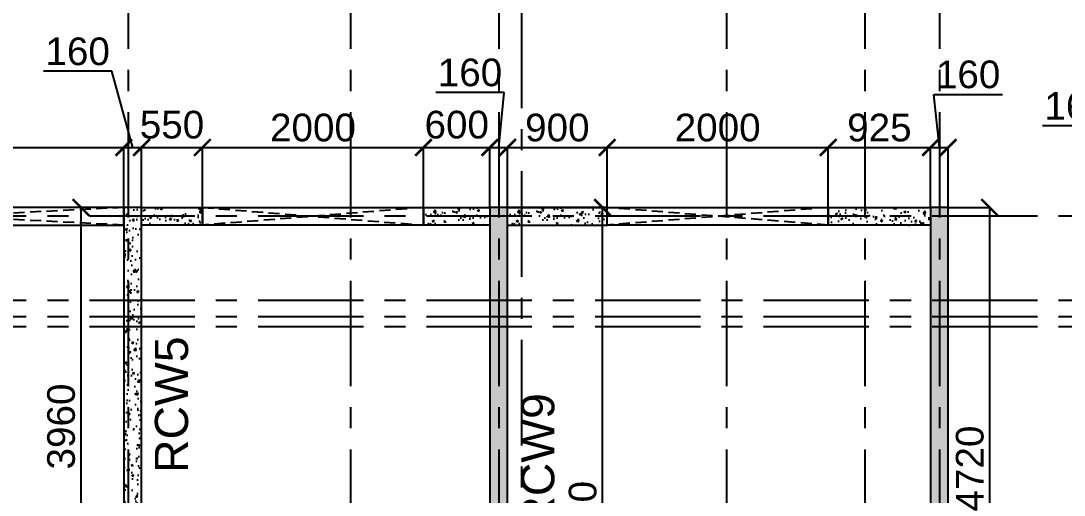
# Model space of a CAD drawing. Header units: inches. Extents: x 207135 to 337634, y -175669 to -89669.
# Drawn here: x 237981 to 247416, y -110522 to -106236 of the extents above; entities that cross this region are included whole.
import ezdxf

# ---------------------------------------------------------------- set-up
doc = ezdxf.new("R2010")
doc.units = ezdxf.units.IN
doc.header["$MEASUREMENT"] = 0
doc.linetypes.add('CENTER', pattern=[50.8, 31.75, -6.35, 6.35, -6.35])
doc.linetypes.add('Hidden', pattern=[3, 2, -1])
for name, color, linetype in [('160 R.C. WALL HAT', 8, 'Continuous'), ('160 R.C.WALL', 6, 'Continuous'), ('160 WALL  OPENING LINE', 1, 'Continuous'), ('160 WALL OPEING', 1, 'Continuous'), ('DIM', 251, 'Continuous'), ('GRID', 8, 'CENTER'), ('SHEAR WALL NAME', 3, 'Continuous')]:
    doc.layers.add(name, color=color, linetype=linetype)
doc.styles.add('T200', font='sanss___.ttf', dxfattribs={"height": 250})
doc.styles.add('T300', font='sanss___.ttf', dxfattribs={"height": 350})
doc.dimstyles.new('T 200', dxfattribs={"dimtxt": 250, "dimasz": 150, "dimexe": 1, "dimexo": 0, "dimgap": 50, "dimtad": 1, "dimdec": 0, "dimdsep": 46, "dimtxsty": 'T200', "dimblk": 'ARCHTICK', "dimcen": 2.5, "dimdle": 1, "dimclrd": 5, "dimclre": 253, "dimclrt": 1, "dimadec": 0, "dimazin": 0, "dimtfac": 1, "dimtdec": 0, "dimtmove": 2, "dimatfit": 3, "dimfxl": 0, "dimarcsym": 0})
pattern_1 = [(50, (2134462.95, 285107.85), (179.315046, -15.688034), [18.75, -206.25]), (355, (2134462.95, 285107.85), (-34.687833, 188.048033), [15, -165]), (100.451444, (2134477.9, 285106.54), (144.627212, 172.359998), [15.935048, -175.285528]), (46.1842, (2134462.95, 285157.85), (266.810333, -41.37982), [28.125, -309.375]), (96.635635, (2134485.19, 285154.4), (233.665486, 243.52965), [23.902586, -262.92844]), (351.184164, (2134462.95, 285157.85), (233.665486, 243.52965), [22.5, -247.5]), (21, (2134487.95, 285145.35), (149.226763, -100.654723), [18.75, -206.25]), (326, (2134487.95, 285145.35), (60.828833, 181.287511), [15, -165]), (71.451445, (2134500.39, 285136.96), (210.055594, 80.632788), [15.935047, -175.285528]), (37.5, (2134462.95, 285107.85), (3.0399638, 83.2234635), [0, -163, 0, -167.5, 0, -165.625]), (7.5, (2134462.95, 285107.85), (65.7673844, 98.602928), [0, -95.5, 0, -159.25, 0, -63.125]), (327.5, (2134407.2, 285107.85), (133.455609, -5.638718), [0, -62.5, 0, -195, 0, -258.75]), (317.5, (2134382.2, 285107.85), (145.796542, 25.0262456), [0, -81.25, 0, -129.5, 0, -183.75])]
pattern_2 = [(50, (2144232.95, 280407.85), (179.315046, -15.688034), [18.75, -206.25]), (355, (2144232.95, 280407.85), (-34.687833, 188.048033), [15, -165]), (100.451444, (2144247.9, 280406.54), (144.627212, 172.359998), [15.935048, -175.285528]), (46.1842, (2144232.95, 280457.85), (266.810333, -41.37982), [28.125, -309.375]), (96.635635, (2144255.19, 280454.4), (233.665486, 243.52965), [23.902586, -262.92844]), (351.184164, (2144232.95, 280457.85), (233.665486, 243.52965), [22.5, -247.5]), (21, (2144257.95, 280445.35), (149.226763, -100.654723), [18.75, -206.25]), (326, (2144257.95, 280445.35), (60.828833, 181.287511), [15, -165]), (71.451445, (2144270.39, 280436.96), (210.055594, 80.632788), [15.935047, -175.285528]), (37.5, (2144232.95, 280407.85), (3.0399638, 83.2234635), [0, -163, 0, -167.5, 0, -165.625]), (7.5, (2144232.95, 280407.85), (65.7673844, 98.602928), [0, -95.5, 0, -159.25, 0, -63.125]), (327.5, (2144177.2, 280407.85), (133.455609, -5.638718), [0, -62.5, 0, -195, 0, -258.75]), (317.5, (2144152.2, 280407.85), (145.796542, 25.0262456), [0, -81.25, 0, -129.5, 0, -183.75])]

# ---------------------------------------------------------------- blocks, each defined once
blk = doc.blocks.new('_ARCHTICK')
at = {"color": 0, "linetype": 'ByBlock', "const_width": 0.15}
blk.add_lwpolyline([(-0.5, -0.5), (0.5, 0.5)], dxfattribs=at)
blk = doc.blocks.new('*D190')
at = {"layer": 'Defpoints', "color": 0}
for p in [(238912.4, -107380.6), (235762.4, -107922.5, 14.7), (238912.4, -107922.5, 14.7)]:
    blk.add_point(p, dxfattribs=at)
at = {"layer": 'DIM', "color": 5, "lineweight": -2}
blk.add_line((235761.4, -107380.6), (238913.4, -107380.6), dxfattribs=at)
at = {"layer": 'DIM', "color": 253, "lineweight": -2}
for p, q in [((235762.4, -107922.5), (235762.4, -107379.6)), ((238912.4, -107922.5), (238912.4, -107379.6))]:
    blk.add_line(p, q, dxfattribs=at)
at = {"layer": 'DIM', "color": 5, "lineweight": -2, "xscale": 150, "yscale": 150, "zscale": 150, "rotation": 180}
blk.add_blockref('_ARCHTICK', (235762.4, -107380.6), dxfattribs=at)
at = {"layer": 'DIM', "color": 5, "lineweight": -2, "xscale": 150, "yscale": 150, "zscale": 150}
blk.add_blockref('_ARCHTICK', (238912.4, -107380.6), dxfattribs=at)
at = {"layer": 'DIM', "color": 1, "insert": (237337.4, -107201.6), "char_height": 250, "attachment_point": 5, "style": 'T200'}
blk.add_mtext('3150', dxfattribs=at)
blk = doc.blocks.new('*D191')
at = {"layer": 'Defpoints', "color": 0}
for p in [(239072.4, -107380.6), (238912.4, -107922.5, 14.7), (239072.4, -107922.5, 14.7)]:
    blk.add_point(p, dxfattribs=at)
at = {"layer": 'DIM', "color": 5, "lineweight": -2}
for p, q in [((238804.3, -106692.2), (238184.1, -106692.2)), ((238992.4, -107380.6), (238804.3, -106692.2)), ((238911.4, -107380.6), (239073.4, -107380.6))]:
    blk.add_line(p, q, dxfattribs=at)
at = {"layer": 'DIM', "color": 253, "lineweight": -2}
for p, q in [((238912.4, -107922.5), (238912.4, -107379.6)), ((239072.4, -107922.5), (239072.4, -107379.6))]:
    blk.add_line(p, q, dxfattribs=at)
at = {"layer": 'DIM', "color": 5, "lineweight": -2, "xscale": 150, "yscale": 150, "zscale": 150, "rotation": 180}
blk.add_blockref('_ARCHTICK', (238912.4, -107380.6), dxfattribs=at)
at = {"layer": 'DIM', "color": 5, "lineweight": -2, "xscale": 150, "yscale": 150, "zscale": 150}
blk.add_blockref('_ARCHTICK', (239072.4, -107380.6), dxfattribs=at)
at = {"layer": 'DIM', "color": 1, "insert": (238494.2, -106513.2), "char_height": 250, "attachment_point": 5, "style": 'T200'}
blk.add_mtext('160', dxfattribs=at)
blk = doc.blocks.new('*D192')
at = {"layer": 'Defpoints', "color": 0}
for p in [(239622.4, -107380.6), (239072.4, -107922.5, 14.7), (239622.4, -107922.5, 14.7)]:
    blk.add_point(p, dxfattribs=at)
at = {"layer": 'DIM', "color": 5, "lineweight": -2}
blk.add_line((239071.4, -107380.6), (239623.4, -107380.6), dxfattribs=at)
at = {"layer": 'DIM', "color": 253, "lineweight": -2}
for p, q in [((239072.4, -107922.5), (239072.4, -107379.6)), ((239622.4, -107922.5), (239622.4, -107379.6))]:
    blk.add_line(p, q, dxfattribs=at)
at = {"layer": 'DIM', "color": 5, "lineweight": -2, "xscale": 150, "yscale": 150, "zscale": 150, "rotation": 180}
blk.add_blockref('_ARCHTICK', (239072.4, -107380.6), dxfattribs=at)
at = {"layer": 'DIM', "color": 5, "lineweight": -2, "xscale": 150, "yscale": 150, "zscale": 150}
blk.add_blockref('_ARCHTICK', (239622.4, -107380.6), dxfattribs=at)
at = {"layer": 'DIM', "color": 1, "insert": (239347.4, -107175.8), "char_height": 250, "attachment_point": 5, "style": 'T200'}
blk.add_mtext('550', dxfattribs=at)
blk = doc.blocks.new('*D193')
at = {"layer": 'Defpoints', "color": 0}
for p in [(241622.4, -107380.6), (239622.4, -107922.5, 14.7), (241622.4, -107922.5, 14.7)]:
    blk.add_point(p, dxfattribs=at)
at = {"layer": 'DIM', "color": 5, "lineweight": -2}
blk.add_line((239621.4, -107380.6), (241623.4, -107380.6), dxfattribs=at)
at = {"layer": 'DIM', "color": 253, "lineweight": -2}
for p, q in [((239622.4, -107922.5), (239622.4, -107379.6)), ((241622.4, -107922.5), (241622.4, -107379.6))]:
    blk.add_line(p, q, dxfattribs=at)
at = {"layer": 'DIM', "color": 5, "lineweight": -2, "xscale": 150, "yscale": 150, "zscale": 150, "rotation": 180}
blk.add_blockref('_ARCHTICK', (239622.4, -107380.6), dxfattribs=at)
at = {"layer": 'DIM', "color": 5, "lineweight": -2, "xscale": 150, "yscale": 150, "zscale": 150}
blk.add_blockref('_ARCHTICK', (241622.4, -107380.6), dxfattribs=at)
at = {"layer": 'DIM', "color": 1, "insert": (240622.4, -107201.8), "char_height": 250, "attachment_point": 5, "style": 'T200'}
blk.add_mtext('2000', dxfattribs=at)
blk = doc.blocks.new('*D194')
at = {"layer": 'Defpoints', "color": 0}
for p in [(242222.4, -107380.6), (241622.4, -107922.5, 14.7), (242222.4, -107922.5, 14.7)]:
    blk.add_point(p, dxfattribs=at)
at = {"layer": 'DIM', "color": 5, "lineweight": -2}
blk.add_line((241621.4, -107380.6), (242223.4, -107380.6), dxfattribs=at)
at = {"layer": 'DIM', "color": 253, "lineweight": -2}
for p, q in [((241622.4, -107922.5), (241622.4, -107379.6)), ((242222.4, -107922.5), (242222.4, -107379.6))]:
    blk.add_line(p, q, dxfattribs=at)
at = {"layer": 'DIM', "color": 5, "lineweight": -2, "xscale": 150, "yscale": 150, "zscale": 150, "rotation": 180}
blk.add_blockref('_ARCHTICK', (241622.4, -107380.6), dxfattribs=at)
at = {"layer": 'DIM', "color": 5, "lineweight": -2, "xscale": 150, "yscale": 150, "zscale": 150}
blk.add_blockref('_ARCHTICK', (242222.4, -107380.6), dxfattribs=at)
at = {"layer": 'DIM', "color": 1, "insert": (241922.4, -107175.6), "char_height": 250, "attachment_point": 5, "style": 'T200'}
blk.add_mtext('600', dxfattribs=at)
blk = doc.blocks.new('*D195')
at = {"layer": 'Defpoints', "color": 0}
for p in [(242382.4, -107380.6), (242222.4, -107922.5, 14.7), (242382.4, -107922.5, 14.7)]:
    blk.add_point(p, dxfattribs=at)
at = {"layer": 'DIM', "color": 5, "lineweight": -2}
for p, q in [((242352.4, -106882.6), (241732.2, -106882.6)), ((242302.4, -107380.6), (242352.4, -106882.6)), ((242221.4, -107380.6), (242383.4, -107380.6))]:
    blk.add_line(p, q, dxfattribs=at)
at = {"layer": 'DIM', "color": 253, "lineweight": -2}
for p, q in [((242222.4, -107922.5), (242222.4, -107379.6)), ((242382.4, -107922.5), (242382.4, -107379.6))]:
    blk.add_line(p, q, dxfattribs=at)
at = {"layer": 'DIM', "color": 5, "lineweight": -2, "xscale": 150, "yscale": 150, "zscale": 150, "rotation": 180}
blk.add_blockref('_ARCHTICK', (242222.4, -107380.6), dxfattribs=at)
at = {"layer": 'DIM', "color": 5, "lineweight": -2, "xscale": 150, "yscale": 150, "zscale": 150}
blk.add_blockref('_ARCHTICK', (242382.4, -107380.6), dxfattribs=at)
at = {"layer": 'DIM', "color": 1, "insert": (242042.3, -106703.6), "char_height": 250, "attachment_point": 5, "style": 'T200'}
blk.add_mtext('160', dxfattribs=at)
blk = doc.blocks.new('*D196')
at = {"layer": 'Defpoints', "color": 0}
for p in [(243282.4, -107380.6), (242382.4, -107922.5, 14.7), (243282.4, -107922.5, 14.7)]:
    blk.add_point(p, dxfattribs=at)
at = {"layer": 'DIM', "color": 5, "lineweight": -2}
blk.add_line((242381.4, -107380.6), (243283.4, -107380.6), dxfattribs=at)
at = {"layer": 'DIM', "color": 253, "lineweight": -2}
for p, q in [((242382.4, -107922.5), (242382.4, -107379.6)), ((243282.4, -107922.5), (243282.4, -107379.6))]:
    blk.add_line(p, q, dxfattribs=at)
at = {"layer": 'DIM', "color": 5, "lineweight": -2, "xscale": 150, "yscale": 150, "zscale": 150, "rotation": 180}
blk.add_blockref('_ARCHTICK', (242382.4, -107380.6), dxfattribs=at)
at = {"layer": 'DIM', "color": 5, "lineweight": -2, "xscale": 150, "yscale": 150, "zscale": 150}
blk.add_blockref('_ARCHTICK', (243282.4, -107380.6), dxfattribs=at)
at = {"layer": 'DIM', "color": 1, "insert": (242832.4, -107201.8), "char_height": 250, "attachment_point": 5, "style": 'T200'}
blk.add_mtext('900', dxfattribs=at)
blk = doc.blocks.new('*D197')
at = {"layer": 'Defpoints', "color": 0}
for p in [(245282.4, -107380.6), (243282.4, -107922.5, 14.7), (245282.4, -107922.5, 14.7)]:
    blk.add_point(p, dxfattribs=at)
at = {"layer": 'DIM', "color": 5, "lineweight": -2}
blk.add_line((243281.4, -107380.6), (245283.4, -107380.6), dxfattribs=at)
at = {"layer": 'DIM', "color": 253, "lineweight": -2}
for p, q in [((243282.4, -107922.5), (243282.4, -107379.6)), ((245282.4, -107922.5), (245282.4, -107379.6))]:
    blk.add_line(p, q, dxfattribs=at)
at = {"layer": 'DIM', "color": 5, "lineweight": -2, "xscale": 150, "yscale": 150, "zscale": 150, "rotation": 180}
blk.add_blockref('_ARCHTICK', (243282.4, -107380.6), dxfattribs=at)
at = {"layer": 'DIM', "color": 5, "lineweight": -2, "xscale": 150, "yscale": 150, "zscale": 150}
blk.add_blockref('_ARCHTICK', (245282.4, -107380.6), dxfattribs=at)
at = {"layer": 'DIM', "color": 1, "insert": (244282.4, -107201.8), "char_height": 250, "attachment_point": 5, "style": 'T200'}
blk.add_mtext('2000', dxfattribs=at)
blk = doc.blocks.new('*D198')
at = {"layer": 'Defpoints', "color": 0}
for p in [(246207.4, -107380.6), (245282.4, -107922.5, 14.7), (246207.4, -107922.5, 14.7)]:
    blk.add_point(p, dxfattribs=at)
at = {"layer": 'DIM', "color": 5, "lineweight": -2}
blk.add_line((245281.4, -107380.6), (246208.4, -107380.6), dxfattribs=at)
at = {"layer": 'DIM', "color": 253, "lineweight": -2}
for p, q in [((245282.4, -107922.5), (245282.4, -107379.6)), ((246207.4, -107922.5), (246207.4, -107379.6))]:
    blk.add_line(p, q, dxfattribs=at)
at = {"layer": 'DIM', "color": 5, "lineweight": -2, "xscale": 150, "yscale": 150, "zscale": 150, "rotation": 180}
blk.add_blockref('_ARCHTICK', (245282.4, -107380.6), dxfattribs=at)
at = {"layer": 'DIM', "color": 5, "lineweight": -2, "xscale": 150, "yscale": 150, "zscale": 150}
blk.add_blockref('_ARCHTICK', (246207.4, -107380.6), dxfattribs=at)
at = {"layer": 'DIM', "color": 1, "insert": (245744.9, -107201.8), "char_height": 250, "attachment_point": 5, "style": 'T200'}
blk.add_mtext('925', dxfattribs=at)
blk = doc.blocks.new('*D199')
at = {"layer": 'Defpoints', "color": 0}
for p in [(246367.4, -107380.6), (246207.4, -107922.5, 14.7), (246367.4, -107922.5, 14.7)]:
    blk.add_point(p, dxfattribs=at)
at = {"layer": 'DIM', "color": 5, "lineweight": -2}
for p, q in [((246287.4, -107380.6), (246237.4, -106900.2)), ((246237.4, -106900.2), (246857.6, -106900.2)), ((246206.4, -107380.6), (246368.4, -107380.6))]:
    blk.add_line(p, q, dxfattribs=at)
at = {"layer": 'DIM', "color": 253, "lineweight": -2}
for p, q in [((246207.4, -107922.5), (246207.4, -107379.6)), ((246367.4, -107922.5), (246367.4, -107379.6))]:
    blk.add_line(p, q, dxfattribs=at)
at = {"layer": 'DIM', "color": 5, "lineweight": -2, "xscale": 150, "yscale": 150, "zscale": 150, "rotation": 180}
blk.add_blockref('_ARCHTICK', (246207.4, -107380.6), dxfattribs=at)
at = {"layer": 'DIM', "color": 5, "lineweight": -2, "xscale": 150, "yscale": 150, "zscale": 150}
blk.add_blockref('_ARCHTICK', (246367.4, -107380.6), dxfattribs=at)
at = {"layer": 'DIM', "color": 1, "insert": (246547.5, -106721.3), "char_height": 250, "attachment_point": 5, "style": 'T200'}
blk.add_mtext('160', dxfattribs=at)
blk = doc.blocks.new('*D297')
at = {"layer": 'Defpoints', "color": 0}
for p in [(238524.5, -107922.5), (238912.4, -107922.5, 14.7), (238912.4, -111882.5, 14.7)]:
    blk.add_point(p, dxfattribs=at)
at = {"layer": 'DIM', "color": 253, "lineweight": -2}
for p, q in [((238912.4, -107922.5), (238523.5, -107922.5)), ((238912.4, -111882.5), (238523.5, -111882.5))]:
    blk.add_line(p, q, dxfattribs=at)
at = {"layer": 'DIM', "color": 5, "lineweight": -2}
blk.add_line((238524.5, -111883.5), (238524.5, -107921.5), dxfattribs=at)
at = {"layer": 'DIM', "color": 5, "lineweight": -2, "xscale": 150, "yscale": 150, "zscale": 150}
for p, rotation in [((238524.5, -107922.5), 90), ((238524.5, -111882.5), 270)]:
    blk.add_blockref('_ARCHTICK', p, dxfattribs=dict(at, rotation=rotation))
at = {"layer": 'DIM', "color": 1, "insert": (238345.6, -109902.5), "char_height": 250, "attachment_point": 5, "rotation": 90, "style": 'T200'}
blk.add_mtext('3960', dxfattribs=at)
blk = doc.blocks.new('*D299')
at = {"layer": 'Defpoints', "color": 0}
for p in [(242382.4, -107922.5, 14.7), (243241.1, -107922.5), (242382.4, -113642.5, 14.7)]:
    blk.add_point(p, dxfattribs=at)
at = {"layer": 'DIM', "color": 253, "lineweight": -2}
for p, q in [((242382.4, -107922.5), (243242.1, -107922.5)), ((242382.4, -113642.5), (243242.1, -113642.5))]:
    blk.add_line(p, q, dxfattribs=at)
at = {"layer": 'DIM', "color": 5, "lineweight": -2}
blk.add_line((243241.1, -113643.5), (243241.1, -107921.5), dxfattribs=at)
at = {"layer": 'DIM', "color": 5, "lineweight": -2, "xscale": 150, "yscale": 150, "zscale": 150}
for p, rotation in [((243241.1, -107922.5), 90), ((243241.1, -113642.5), 270)]:
    blk.add_blockref('_ARCHTICK', p, dxfattribs=dict(at, rotation=rotation))
at = {"layer": 'DIM', "color": 1, "insert": (243062.4, -110782.5), "char_height": 250, "attachment_point": 5, "rotation": 90, "style": 'T200'}
blk.add_mtext('5720', dxfattribs=at)
blk = doc.blocks.new('*D313')
at = {"layer": 'Defpoints', "color": 0}
for p in [(246367.4, -107922.5), (246742.3, -107922.5), (246367.4, -112642.5, 14.7)]:
    blk.add_point(p, dxfattribs=at)
at = {"layer": 'DIM', "color": 253, "lineweight": -2}
for p, q in [((246367.4, -107922.5), (246743.3, -107922.5)), ((246367.4, -112642.5), (246743.3, -112642.5))]:
    blk.add_line(p, q, dxfattribs=at)
at = {"layer": 'DIM', "color": 5, "lineweight": -2}
blk.add_line((246742.3, -112643.5), (246742.3, -107921.5), dxfattribs=at)
at = {"layer": 'DIM', "color": 5, "lineweight": -2, "xscale": 150, "yscale": 150, "zscale": 150}
for p, rotation in [((246742.3, -107922.5), 90), ((246742.3, -112642.5), 270)]:
    blk.add_blockref('_ARCHTICK', p, dxfattribs=dict(at, rotation=rotation))
at = {"layer": 'DIM', "color": 1, "insert": (246563.5, -110282.5), "char_height": 250, "attachment_point": 5, "rotation": 90, "style": 'T200'}
blk.add_mtext('4720', dxfattribs=at)
blk = doc.blocks.new('*D328')
at = {"layer": 'Defpoints', "color": 0}
for p in [(248327.4, -107389.9), (248167.4, -107922.5), (248327.4, -107922.5, 14.7)]:
    blk.add_point(p, dxfattribs=at)
at = {"layer": 'DIM', "color": 5, "lineweight": -2}
for p, q in [((247839.1, -107185.1), (247218.8, -107185.1)), ((248247.4, -107389.9), (247839.1, -107185.1)), ((248166.4, -107389.9), (248328.4, -107389.9))]:
    blk.add_line(p, q, dxfattribs=at)
at = {"layer": 'DIM', "color": 253, "lineweight": -2}
for p, q in [((248167.4, -107922.5), (248167.4, -107388.9)), ((248327.4, -107922.5), (248327.4, -107388.9))]:
    blk.add_line(p, q, dxfattribs=at)
at = {"layer": 'DIM', "color": 5, "lineweight": -2, "xscale": 150, "yscale": 150, "zscale": 150, "rotation": 180}
blk.add_blockref('_ARCHTICK', (248167.4, -107389.9), dxfattribs=at)
at = {"layer": 'DIM', "color": 5, "lineweight": -2, "xscale": 150, "yscale": 150, "zscale": 150}
blk.add_blockref('_ARCHTICK', (248327.4, -107389.9), dxfattribs=at)
at = {"layer": 'DIM', "color": 1, "insert": (247528.9, -107006.2), "char_height": 250, "attachment_point": 5, "style": 'T200'}
blk.add_mtext('160', dxfattribs=at)

msp = doc.modelspace()

# ---------------------------------------------------------------- hatches: boundary and pattern name
at = {"layer": '160 R.C. WALL HAT'}
h = msp.add_hatch(dxfattribs=at)
h.set_pattern_fill('AR-CONC', color=256, scale=25)
h.set_pattern_definition(pattern_2)
h.paths.add_polyline_path([(238912.4, -111882.5), (239072.4, -111882.5), (239072.4, -107922.5), (238912.4, -107922.5)])
h = msp.add_hatch(dxfattribs=at)
h.set_pattern_fill('AR-CONC', color=256, scale=25)
h.set_pattern_definition([(50, (2124542.95, 287067.85), (179.315046, -15.688034), [18.75, -206.25]), (355, (2124542.95, 287067.85), (-34.687833, 188.048033), [15, -165]), (100.451444, (2124557.9, 287066.54), (144.627212, 172.359998), [15.935048, -175.285528]), (46.1842, (2124542.95, 287117.85), (266.810333, -41.37982), [28.125, -309.375]), (96.635635, (2124565.19, 287114.4), (233.665486, 243.52965), [23.902586, -262.92844]), (351.184164, (2124542.95, 287117.85), (233.665486, 243.52965), [22.5, -247.5]), (21, (2124567.95, 287105.35), (149.226763, -100.654723), [18.75, -206.25]), (326, (2124567.95, 287105.35), (60.828833, 181.287511), [15, -165]), (71.451445, (2124580.39, 287096.96), (210.055594, 80.632788), [15.935047, -175.285528]), (37.5, (2124542.95, 287067.85), (3.0399638, 83.2234635), [0, -163, 0, -167.5, 0, -165.625]), (7.5, (2124542.95, 287067.85), (65.7673844, 98.602928), [0, -95.5, 0, -159.25, 0, -63.125]), (327.5, (2124487.2, 287067.85), (133.455609, -5.638718), [0, -62.5, 0, -195, 0, -258.75]), (317.5, (2124462.2, 287067.85), (145.796542, 25.0262456), [0, -81.25, 0, -129.5, 0, -183.75])])
h.paths.add_polyline_path([(239072.4, -107922.5), (239072.4, -108082.5), (239622.4, -108082.5), (239622.4, -107922.5)])
h = msp.add_hatch(dxfattribs=at)
h.set_pattern_fill('AR-CONC', color=256, scale=25)
h.set_pattern_definition([(50, (2133702.95, 285107.85), (179.315046, -15.688034), [18.75, -206.25]), (355, (2133702.95, 285107.85), (-34.687833, 188.048033), [15, -165]), (100.451444, (2133717.9, 285106.54), (144.627212, 172.359998), [15.935048, -175.285528]), (46.1842, (2133702.95, 285157.85), (266.810333, -41.37982), [28.125, -309.375]), (96.635635, (2133725.19, 285154.4), (233.665486, 243.52965), [23.902586, -262.92844]), (351.184164, (2133702.95, 285157.85), (233.665486, 243.52965), [22.5, -247.5]), (21, (2133727.95, 285145.35), (149.226763, -100.654723), [18.75, -206.25]), (326, (2133727.95, 285145.35), (60.828833, 181.287511), [15, -165]), (71.451445, (2133740.39, 285136.96), (210.055594, 80.632788), [15.935047, -175.285528]), (37.5, (2133702.95, 285107.85), (3.0399638, 83.2234635), [0, -163, 0, -167.5, 0, -165.625]), (7.5, (2133702.95, 285107.85), (65.7673844, 98.602928), [0, -95.5, 0, -159.25, 0, -63.125]), (327.5, (2133647.2, 285107.85), (133.455609, -5.638718), [0, -62.5, 0, -195, 0, -258.75]), (317.5, (2133622.2, 285107.85), (145.796542, 25.0262456), [0, -81.25, 0, -129.5, 0, -183.75])])
h.paths.add_polyline_path([(242222.4, -107922.5), (241622.4, -107922.5), (241622.4, -108082.5), (242222.4, -108082.5)])
h = msp.add_hatch(dxfattribs=at)
h.set_pattern_fill('AR-CONC', color=256, scale=25)
h.set_pattern_definition([(50, (2134302.95, 279547.85), (179.315046, -15.688034), [18.75, -206.25]), (355, (2134302.95, 279547.85), (-34.687833, 188.048033), [15, -165]), (100.451444, (2134317.9, 279546.54), (144.627212, 172.359998), [15.935048, -175.285528]), (46.1842, (2134302.95, 279597.85), (266.810333, -41.37982), [28.125, -309.375]), (96.635635, (2134325.19, 279594.4), (233.665486, 243.52965), [23.902586, -262.92844]), (351.184164, (2134302.95, 279597.85), (233.665486, 243.52965), [22.5, -247.5]), (21, (2134327.95, 279585.35), (149.226763, -100.654723), [18.75, -206.25]), (326, (2134327.95, 279585.35), (60.828833, 181.287511), [15, -165]), (71.451445, (2134340.39, 279576.96), (210.055594, 80.632788), [15.935047, -175.285528]), (37.5, (2134302.95, 279547.85), (3.0399638, 83.2234635), [0, -163, 0, -167.5, 0, -165.625]), (7.5, (2134302.95, 279547.85), (65.7673844, 98.602928), [0, -95.5, 0, -159.25, 0, -63.125]), (327.5, (2134247.2, 279547.85), (133.455609, -5.638718), [0, -62.5, 0, -195, 0, -258.75]), (317.5, (2134222.2, 279547.85), (145.796542, 25.0262456), [0, -81.25, 0, -129.5, 0, -183.75])])
h.paths.add_polyline_path([(242382.4, -107922.5), (242222.4, -107922.5), (242222.4, -113642.5), (242382.4, -113642.5)])
h = msp.add_hatch(dxfattribs=at)
h.set_pattern_fill('AR-CONC', color=256, scale=25)
h.set_pattern_definition(pattern_1)
h.paths.add_polyline_path([(243282.4, -108082.5), (243282.4, -107922.5), (242382.4, -107922.5), (242382.4, -108082.5)])
h = msp.add_hatch(dxfattribs=at)
h.set_pattern_fill('AR-CONC', color=256, scale=25)
h.set_pattern_definition(pattern_1)
h.paths.add_polyline_path([(245282.4, -107922.5), (246207.4, -107922.5), (246207.4, -108082.5), (245282.4, -108082.5)])
h = msp.add_hatch(dxfattribs=at)
h.set_pattern_fill('AR-CONC', color=256, scale=25)
h.set_pattern_definition(pattern_2)
h.paths.add_polyline_path([(246207.4, -112642.5), (246367.4, -112642.5), (246367.4, -107922.5), (246207.4, -107922.5)])

# ---------------------------------------------------------------- linework, layer by layer
at = {"layer": '160 R.C.WALL', "elevation": 14.7}
for points in [[(238912.4, -111882.5), (239072.4, -111882.5), (239072.4, -107922.5), (238912.4, -107922.5)], [(242382.4, -107922.5), (242222.4, -107922.5), (242222.4, -113642.5), (242382.4, -113642.5)], [(246367.4, -107922.5), (246207.4, -107922.5), (246207.4, -112642.5), (246367.4, -112642.5)]]:
    msp.add_lwpolyline(points, close=True, dxfattribs=at)
for points in [[(239072.4, -107922.5), (239622.4, -107922.5), (239622.4, -108082.5), (239072.4, -108082.5)], [(242222.4, -108082.5), (241622.4, -108082.5), (241622.4, -107922.5), (242222.4, -107922.5)], [(242382.4, -108082.5), (243282.4, -108082.5), (243282.4, -107922.5), (242382.4, -107922.5)], [(246207.4, -108082.5), (245282.4, -108082.5), (245282.4, -107922.5), (246207.4, -107922.5)]]:
    msp.add_lwpolyline(points, dxfattribs=at)
at = {"layer": '160 WALL  OPENING LINE', "elevation": 14.7}
for points in [[(238912.4, -107922.5), (235762.4, -107922.5), (235762.4, -108082.5), (238912.4, -108082.5)], [(239622.4, -107922.5), (241622.4, -107922.5), (241622.4, -108082.5), (239622.4, -108082.5)], [(243282.4, -107922.5), (245282.4, -107922.5), (245282.4, -108082.5), (243282.4, -108082.5)]]:
    msp.add_lwpolyline(points, close=True, dxfattribs=at)
at = {"layer": '160 WALL OPEING', "linetype": 'Hidden', "ltscale": 50}
for p, q in [((238912.4, -108082.5, 14.7), (235762.4, -107922.5, 14.7)), ((238912.4, -107922.5, 14.7), (235762.4, -108082.5, 14.7)), ((239622.4, -107922.5, 14.7), (241622.4, -108082.5, 14.7)), ((241622.4, -107922.5, 14.7), (239622.4, -108082.5, 14.7)), ((245282.4, -108082.5, 14.7), (243282.4, -107922.5, 14.7)), ((245282.4, -107922.5, 14.7), (243282.4, -108082.5, 14.7))]:
    msp.add_line(p, q, dxfattribs=at)
at = {"layer": 'GRID', "ltscale": 30}
for p, q in [((238952.4, -94868.8, 14.7), (238952.4, -126522.9, 14.7)), ((240962.4, -94868.8, 14.7), (240962.4, -126522.9, 14.7)), ((242302.4, -94868.8, 14.7), (242302.4, -126522.9, 14.7)), ((244362.6, -94868.8, 14.7), (244362.6, -126522.9, 14.7)), ((245612.4, -94868.8, 14.7), (245612.4, -126522.9, 14.7)), ((246287.4, -94868.8, 14.7), (246287.4, -126522.9, 14.7)), ((242507.4, -95404, 14.7), (242507.4, -126522.9, 14.7)), ((300513.9, -108002.5, 14.7), (213696.9, -108002.5, 14.7)), ((300513.9, -108762.5, 14.7), (213696.9, -108762.5, 14.7)), ((300513.9, -108912.1, 14.7), (213155.5, -108912.1, 14.7)), ((300513.9, -109002.5, 14.7), (213957.9, -109002.5, 14.7))]:
    msp.add_line(p, q, dxfattribs=at)

# ---------------------------------------------------------------- texts
at = {"layer": 'SHEAR WALL NAME', "ltscale": 7, "style": 'T300'}
for s, p in [('RCW5', (239492.8, -110322.2)), ('RCW9', (242805.3, -110834.9))]:
    msp.add_text(s, height=300, rotation=90, dxfattribs=at).set_placement(p)

# ---------------------------------------------------------------- dimensions: what is measured, and where the dimension line sits
at = {"layer": 'DIM'}
for base, p1, p2, picture, middle in [((239072.4, -107380.6), (238912.4, -107922.5, 14.7), (239072.4, -107922.5, 14.7), '*D191', (238754.3, -106692.2)), ((242382.4, -107380.6), (242222.4, -107922.5, 14.7), (242382.4, -107922.5, 14.7), '*D195', (242302.4, -106882.6)), ((246367.4, -107380.6), (246207.4, -107922.5, 14.7), (246367.4, -107922.5, 14.7), '*D199', (246287.4, -106900.2)), ((248327.4, -107389.9), (248167.4, -107922.5), (248327.4, -107922.5, 14.7), '*D328', (247789.1, -107185.1))]:
    dim = msp.add_linear_dim(base=base, p1=p1, p2=p2, dimstyle='T 200', override={"dimtmove": 1}, dxfattribs=at)
    dim.commit()
    dim.dimension.update_dxf_attribs({"geometry": picture, "text_midpoint": middle, "dimtype": 160})
for base, p1, p2, picture, middle in [((238912.4, -107380.6), (235762.4, -107922.5, 14.7), (238912.4, -107922.5, 14.7), '*D190', (237337.4, -107201.6)), ((239622.4, -107380.6), (239072.4, -107922.5, 14.7), (239622.4, -107922.5, 14.7), '*D192', (239347.4, -107175.8)), ((241622.4, -107380.6), (239622.4, -107922.5, 14.7), (241622.4, -107922.5, 14.7), '*D193', (240622.4, -107201.8)), ((242222.4, -107380.6), (241622.4, -107922.5, 14.7), (242222.4, -107922.5, 14.7), '*D194', (241922.4, -107175.6)), ((243282.4, -107380.6), (242382.4, -107922.5, 14.7), (243282.4, -107922.5, 14.7), '*D196', (242832.4, -107201.8)), ((245282.4, -107380.6), (243282.4, -107922.5, 14.7), (245282.4, -107922.5, 14.7), '*D197', (244282.4, -107201.8)), ((246207.4, -107380.6), (245282.4, -107922.5, 14.7), (246207.4, -107922.5, 14.7), '*D198', (245744.9, -107201.8))]:
    dim = msp.add_linear_dim(base=base, p1=p1, p2=p2, dimstyle='T 200', dxfattribs=at)
    dim.commit()
    dim.dimension.update_dxf_attribs({"geometry": picture, "text_midpoint": middle})
for base, p1, p2, picture, middle in [((238524.5, -107922.5), (238912.4, -111882.5, 14.7), (238912.4, -107922.5, 14.7), '*D297', (238345.6, -109902.5)), ((243241.1, -107922.5), (242382.4, -113642.5, 14.7), (242382.4, -107922.5, 14.7), '*D299', (243062.4, -110782.5)), ((246742.3, -107922.5), (246367.4, -112642.5, 14.7), (246367.4, -107922.5), '*D313', (246563.5, -110282.5))]:
    dim = msp.add_linear_dim(base=base, p1=p1, p2=p2, angle=90, dimstyle='T 200', dxfattribs=at)
    dim.commit()
    dim.dimension.update_dxf_attribs({"geometry": picture, "text_midpoint": middle})

doc.saveas('drawing.dxf')
